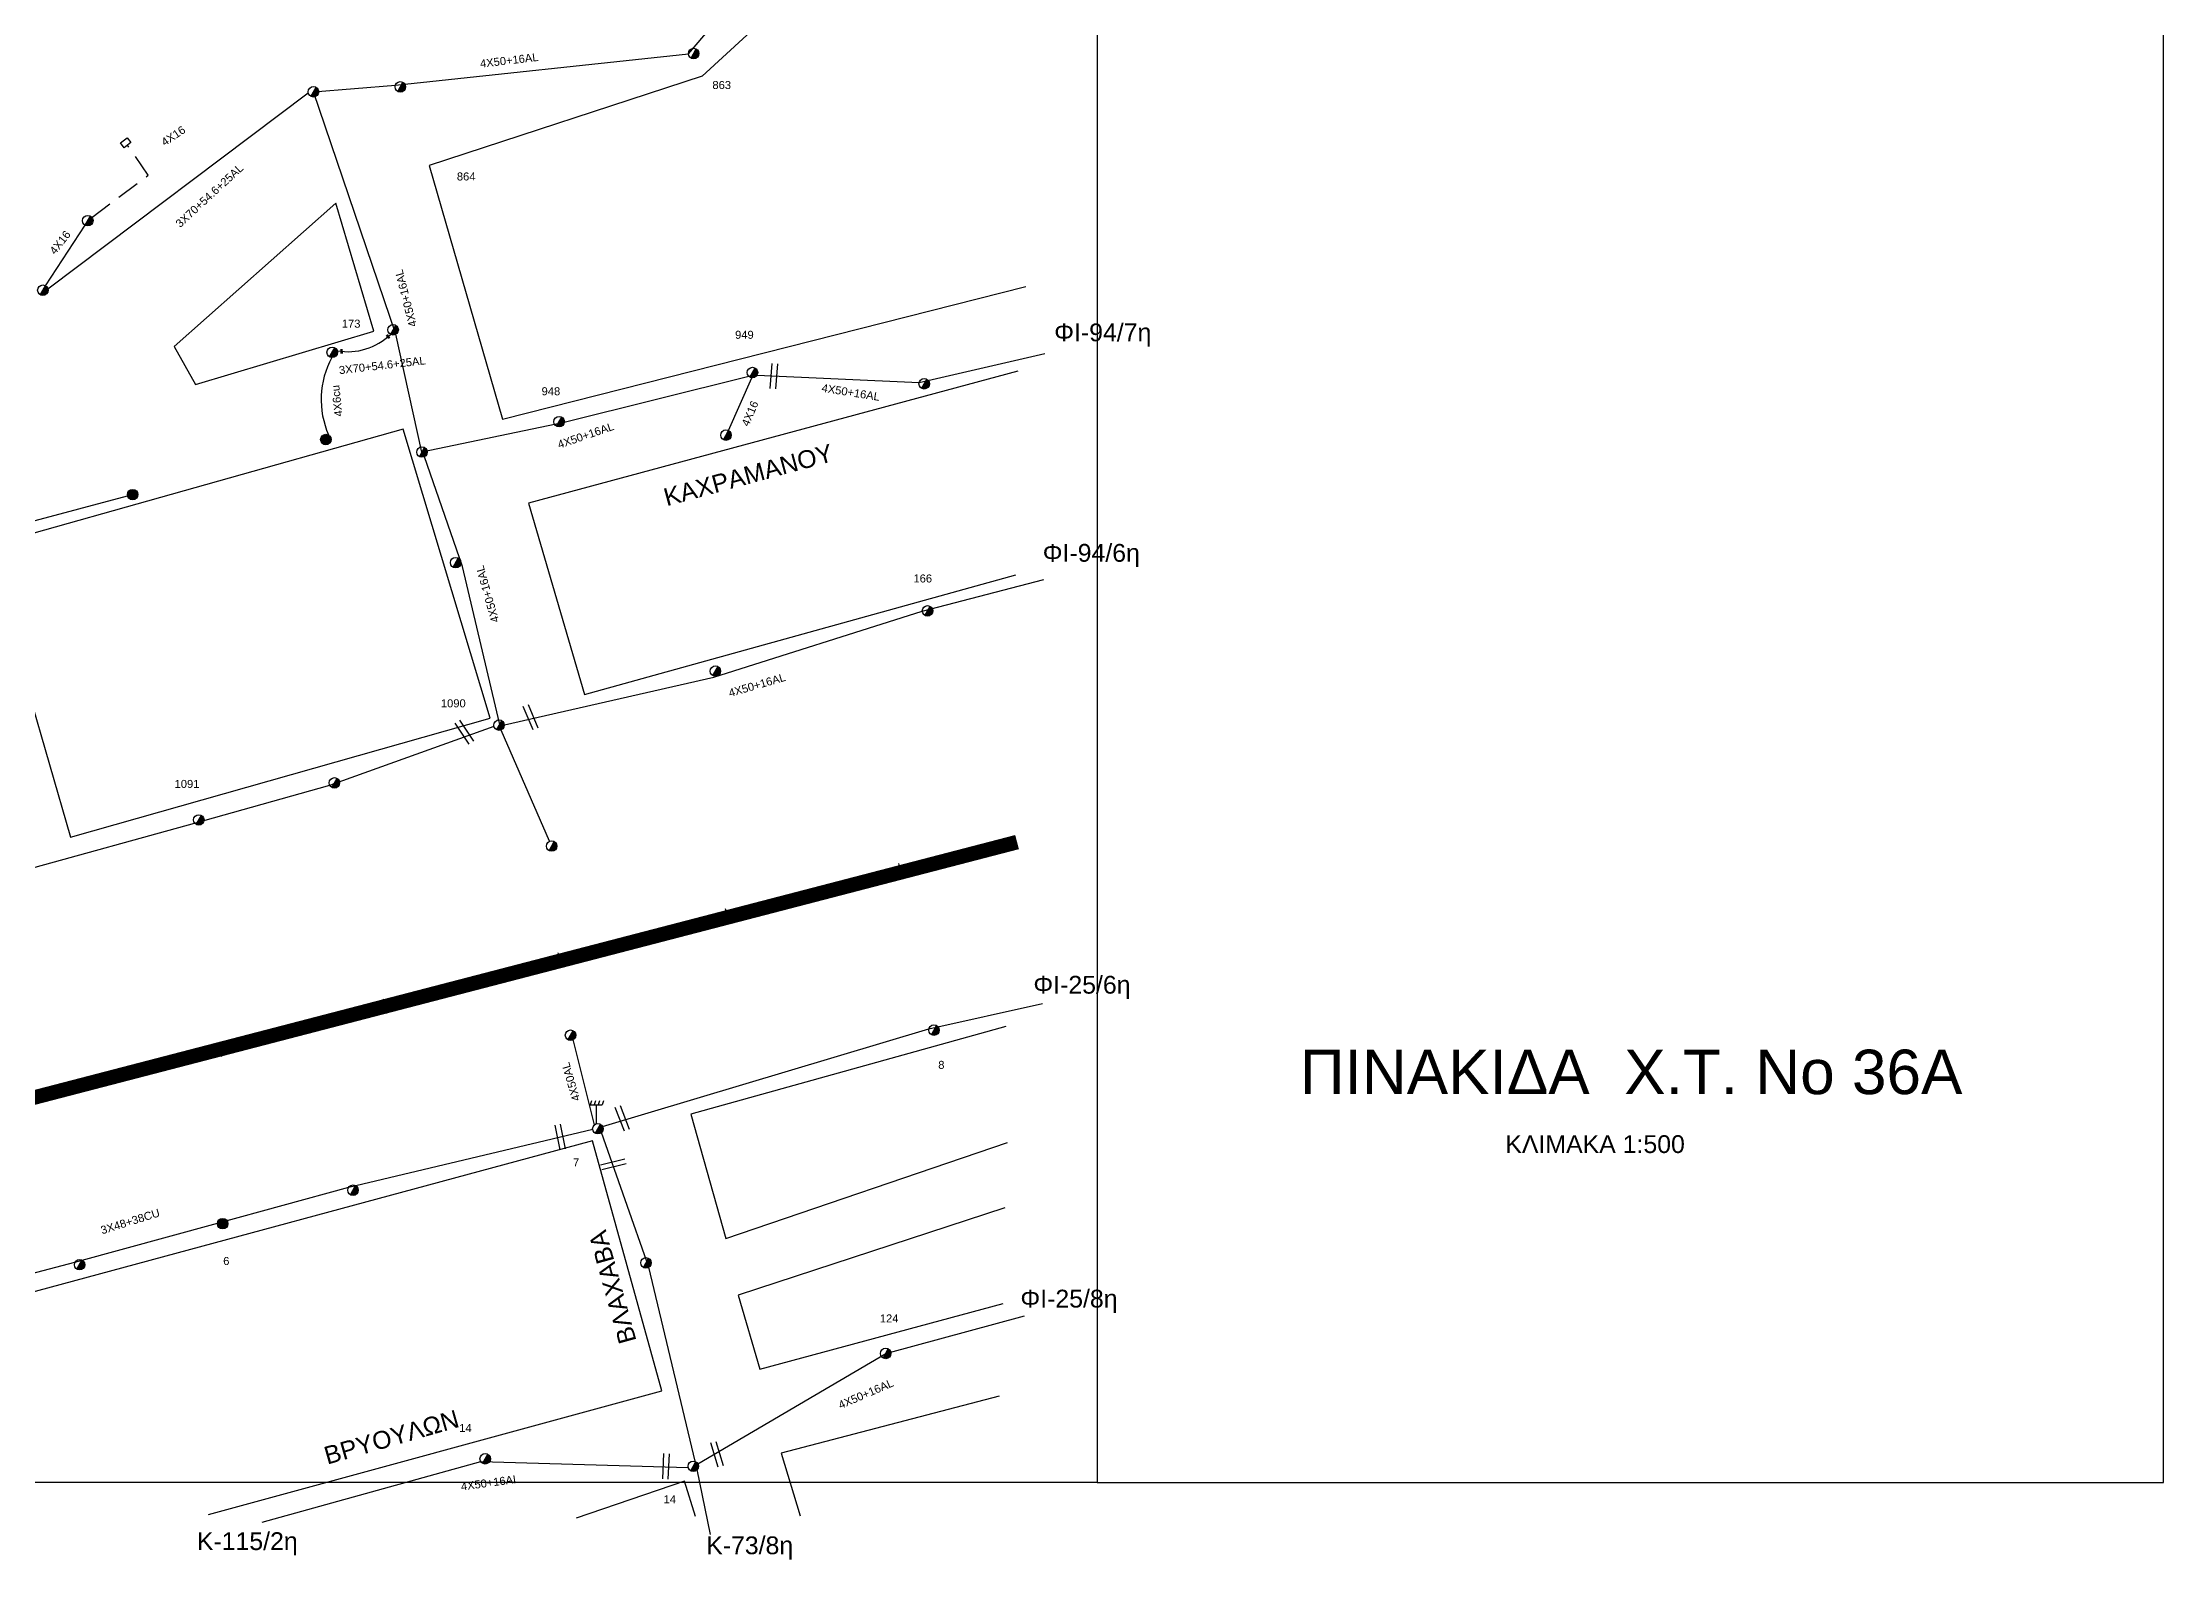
# Model space of a CAD drawing. Header units: millimetres. Extents: x 1080 to 2112, y 851 to 1323.
# Drawn here: x 1873 to 2111.6, y 861.9 to 1032.5 of the extents above; entities that cross this region are included whole.
import ezdxf
from ezdxf.enums import TextEntityAlignment as Align

# ---------------------------------------------------------------- set-up
doc = ezdxf.new("R2010")
doc.units = ezdxf.units.MM
doc.linetypes.add('DASHED', pattern=[19.05, 12.7, -6.35])
for name, color, linetype in [('Άγνωστα', 7, 'DASHED'), ('Γείωση', 7, 'Continuous'), ('Γυμνά εναέρια ΧΤ (3Φ)   4x50AL', 7, 'Continuous'), ('Γυμνά εναέρια ΧΤ και ΦΟΠ (3Φ)   4x50+16AL', 7, 'Continuous'), ('Εναέρια παροχή ΧΤ 4x16', 7, 'SYN_LINE'), ('Επιγραφές - Σχήματα', 7, 'Continuous'), ('Επιτοίχιο Κουτί', 7, 'Continuous'), ('Καλώδια ΧΤ   3x48+38CU', 7, 'DASHED'), ('Καλώδια ΧΤ   4x25CU', 7, 'DASHED'), ('Μηχανική τομή', 7, 'Continuous'), ('Στύλος Ξύλινος', 7, 'Continuous'), ('Στύλος Ξύλινος @ 1', 7, 'Continuous'), ('Στύλος ΦΜ', 7, 'Continuous'), ('Στύλος ΦΜ @ 1', 7, 'Continuous'), ('Συνεστραμμένα ΧΤ   3x70+54.6+25AL', 7, 'SYN_LINE'), ('Τομή', 7, 'Continuous'), ('Υπόβαθρο ΔΕΗ', 7, 'Continuous')]:
    doc.layers.add(name, color=color, linetype=linetype)
doc.styles.add('ar', font='arial.ttf')
doc.styles.get("Standard").update_dxf_attribs({"font": 'arial.ttf'})
doc.linetypes.add('SYN_LINE', pattern='A,0.5,-0.0001,["/\\/\\/\\/",Standard,S=0.1,R=0,X=0,Y=-0.05],-0.25', length=0.7501)

# ---------------------------------------------------------------- blocks, each defined once
blk = doc.blocks.new('ΥΠΑΡΧΩΝ ΤΣΙΜΕΝΤΕΝΙΟΣ ΣΤΥΛΟΣ')
at = {"layer": 'Στύλος ΦΜ'}
blk.add_hatch(color=7, dxfattribs=at).paths.add_polyline_path([(-1.3, -2.3, 0.574793), (2.6, 0, 0.268822), (1.3, 2.3)])
at = {"layer": 'Στύλος ΦΜ', "color": 7}
blk.add_line((-1.3, -2.3), (1.3, 2.3), dxfattribs=at)
blk.add_circle((0, 0), 2.62, dxfattribs=at)
at = {"layer": 'Στύλος ΦΜ', "flags": 4}
for tag, p in [('ΑΡΙΘΜΟΣ', (-4.7, 8.1)), ('ΤΥΠΟΣ', (-4.9, 3))]:
    blk.add_attdef(tag, p, '', height=4, dxfattribs=at)
blk = doc.blocks.new('ΥΠΑΡΧΩΝ ΞΥΛΙΝΟΣ ΣΤΥΛΟΣ')
at = {"layer": 'Στύλος Ξύλινος'}
h = blk.add_hatch(color=7, dxfattribs=at)
h.paths.add_polyline_path([(-2.6, 0, 0.270008), (-1.3, -2.3), (1.3, 2.3, 0.576266)])
h.paths.add_polyline_path([(-1.3, -2.3, 0.574793), (2.6, 0, 0.268822), (1.3, 2.3)])
at = {"layer": 'Στύλος Ξύλινος', "color": 7}
blk.add_line((-1.3, -2.3), (1.3, 2.3), dxfattribs=at)
blk.add_circle((0, 0), 2.62, dxfattribs=at)
at = {"layer": 'Στύλος Ξύλινος', "flags": 4}
for tag, p in [('ΑΡΙΘΜΟΣ', (-4.9, 8.6)), ('ΤΥΠΟΣ', (-4.8, 3.4))]:
    blk.add_attdef(tag, p, '', height=4, dxfattribs=at)
blk = doc.blocks.new('ΤΟΜΗ')
at = {"layer": 'Τομή', "ltscale": 40}
for p, q in [((-5.68, 0), (5.68, 0)), ((5.68, -2.33), (-5.68, -2.33))]:
    blk.add_line(p, q, dxfattribs=at)
blk = doc.blocks.new('ΓΕΙΩΣΗ')
at = {"layer": 'Γείωση', "ltscale": 40}
for p, q in [((-2.3, 11.4), (-3, 9.4)), ((-0.3, 11.4), (-1, 9.4)), ((1.7, 11.4), (1, 9.4)), ((3.7, 11.4), (3, 9.4)), ((0, 9.4), (0, 0))]:
    blk.add_line(p, q, dxfattribs=at)
blk.add_lwpolyline([(-3, 9.4), (3, 9.4)], dxfattribs=at)
blk = doc.blocks.new('ΕΠΙΤΟΙΧΙΟ ΚΟΥΤΙ')
at = {"layer": 'Επιτοίχιο Κουτί', "ltscale": 40}
blk.add_lwpolyline([(-2.06, 1.35), (1.86, 1.35), (1.86, -1.39), (-2.06, -1.39)], close=True, dxfattribs=at)
blk = doc.blocks.new('ΜΗΧΑΝΙΚΗ ΤΟΜΗ')
at = {"layer": 'Μηχανική τομή', "ltscale": 40}
for p, q in [((-1.9, 0.8), (1.9, 0.8)), ((1.9, 0), (-1.9, 0))]:
    blk.add_line(p, q, dxfattribs=at)

msp = doc.modelspace()

# ---------------------------------------------------------------- linework, layer by layer
at = {"layer": 'Άγνωστα', "lineweight": 50, "ltscale": 3, "const_width": 1.5}
msp.add_lwpolyline([(1698.77, 867.78), (1805.04, 896.11), (1843.33, 906.44), (1982.6, 942.61)], dxfattribs=at)
at = {"layer": 'Άγνωστα', "linetype": 'Continuous', "ltscale": 3}
for points in [[(1698.58, 868.5), (1804.85, 896.83), (1843.14, 907.16), (1982.41, 943.33)], [(1698.97, 867.05), (1805.24, 895.38), (1843.52, 905.71), (1982.79, 941.88)]]:
    msp.add_lwpolyline(points, dxfattribs=at)
at = {"layer": 'Άγνωστα', "color": 85, "linetype": 'Continuous', "ltscale": 0.2}
msp.add_lwpolyline([(1948.11, 864.73), (1946.64, 872.03), (1941.19, 894.78), (1935.86, 909.93)], dxfattribs=at)
at = {"layer": 'Άγνωστα', "color": 6, "linetype": 'SYN_LINE', "ltscale": 20}
msp.add_arc((1914.34, 992.34), 10, 151.7505, 203.4197, dxfattribs=at)
at = {"layer": 'Γυμνά εναέρια ΧΤ (3Φ)   4x50AL', "linetype": 'Continuous', "ltscale": 0.2}
msp.add_lwpolyline([(1935.08, 910.81), (1932.7, 920.38)], dxfattribs=at)
at = {"layer": 'Γυμνά εναέρια ΧΤ και ΦΟΠ (3Φ)   4x50+16AL', "color": 6, "linetype": 'Continuous', "ltscale": 0.2}
for points in [[(1952.45, 994.94), (1931.67, 989.75), (1915.68, 986.44), (1912.75, 999.69), (1903.47, 1026.95), (1912.69, 1027.7), (1945.64, 1031.23), (1968, 1057.49)], [(1930.02, 942.68), (1924.58, 955.19), (1920.23, 973.58), (1915.96, 985.92)]]:
    msp.add_lwpolyline(points, dxfattribs=at)
at = {"layer": 'Γυμνά εναέρια ΧΤ και ΦΟΠ (3Φ)   4x50+16AL', "color": 30, "linetype": 'Continuous', "ltscale": 0.2}
msp.add_lwpolyline([(1953.36, 995.08), (1971.59, 994.26), (1985.73, 997.53)], dxfattribs=at)
at = {"layer": 'Γυμνά εναέρια ΧΤ και ΦΟΠ (3Φ)   4x50+16AL', "color": 85, "linetype": 'Continuous', "ltscale": 0.2}
msp.add_lwpolyline([(1924.94, 955.78), (1948.5, 961.14), (1971.95, 968.54), (1985.63, 972.11)], dxfattribs=at)
at = {"layer": 'Γυμνά εναέρια ΧΤ και ΦΟΠ (3Φ)   4x50+16AL', "color": 1, "linetype": 'Continuous', "ltscale": 0.2}
for points in [[(1740.67, 903.57), (1755.72, 907.67), (1776.13, 912.9), (1802.77, 920.58), (1848.58, 933.05), (1871.09, 939.46), (1890.11, 944.73), (1905.31, 948.98), (1923.78, 955.61)], [(1946.7, 872.7), (1967.83, 885.09), (1983.46, 889.32)]]:
    msp.add_lwpolyline(points, dxfattribs=at)
at = {"layer": 'Γυμνά εναέρια ΧΤ και ΦΟΠ (3Φ)   4x50+16AL', "color": 2, "linetype": 'Continuous', "ltscale": 0.2}
msp.add_lwpolyline([(1897.69, 866.14), (1922.29, 872.94), (1945.62, 872.27)], dxfattribs=at)
at = {"layer": 'Εναέρια παροχή ΧΤ 4x16', "color": 151, "linetype": 'DASHED', "ltscale": 0.2}
msp.add_lwpolyline([(1878.55, 1012.82), (1884.9, 1017.58), (1882.56, 1020.95)], dxfattribs=at)
at = {"layer": 'Εναέρια παροχή ΧΤ 4x16', "color": 151, "linetype": 'SYN_LINE', "ltscale": 20}
msp.add_lwpolyline([(1873.33, 1005.15), (1877.79, 1011.94)], dxfattribs=at)
at = {"layer": 'Εναέρια παροχή ΧΤ 4x16', "color": 6, "linetype": 'Continuous', "ltscale": 0.2}
msp.add_lwpolyline([(1950.17, 988.86), (1952.76, 994.79)], dxfattribs=at)
at = {"layer": 'Επιγραφές - Σχήματα'}
msp.add_lwpolyline([(1083.25, 1308.5), (1991.62, 1308.5), (1991.62, 870.59), (1083.25, 870.59)], close=True, dxfattribs=at)
at = {"layer": 'Επιγραφές - Σχήματα', "ltscale": 10}
msp.add_lwpolyline([(1991.62, 870.59), (2111.55, 870.59), (2111.55, 1308.5), (1991.62, 1308.5)], dxfattribs=at)
at = {"layer": 'Καλώδια ΧΤ   3x48+38CU', "color": 5, "linetype": 'Continuous', "ltscale": 0.2}
msp.add_lwpolyline([(1935.99, 910.63), (1972.69, 921.6), (1985.48, 924.46)], dxfattribs=at)
at = {"layer": 'Καλώδια ΧΤ   3x48+38CU', "color": 154, "linetype": 'Continuous', "ltscale": 0.2}
msp.add_lwpolyline([(1823.67, 880.09), (1852.53, 889.02), (1876.65, 895.35), (1892.67, 899.76), (1907.45, 903.79), (1934.88, 910.32)], dxfattribs=at)
at = {"layer": 'Καλώδια ΧΤ   4x25CU', "color": 151, "linetype": 'SYN_LINE', "ltscale": 20}
msp.add_lwpolyline([(1854.02, 973.92), (1882.57, 981.54)], dxfattribs=at)
at = {"layer": 'Συνεστραμμένα ΧΤ   3x70+54.6+25AL', "color": 151, "linetype": 'SYN_LINE', "ltscale": 20}
msp.add_lwpolyline([(1873.61, 1004.78), (1902.89, 1026.82)], dxfattribs=at)
at = {"layer": 'Συνεστραμμένα ΧΤ   3x70+54.6+25AL', "color": 6, "linetype": 'SYN_LINE', "ltscale": 15}
msp.add_arc((1907.34, 1004.63), 6.9, 259.9637, 314.1128, dxfattribs=at)
at = {"layer": 'Υπόβαθρο ΔΕΗ'}
for points in [[(1984.01, 1049.54), (1979.86, 1051.02), (1969.58, 1049.29), (1947.19, 1028.71), (1916.47, 1018.65), (1924.73, 990.16), (1983.59, 1005.05)], [(1887.8, 998.33), (1890.2, 994.04), (1910.28, 1000.05), (1905.98, 1014.41), (1887.8, 998.33)], [(1982.7, 995.54), (1927.64, 980.68), (1933.95, 959.17), (1982.45, 972.63)], [(1923.33, 956.53), (1913.55, 989.03), (1866.66, 975.83), (1876.15, 943.16), (1923.33, 956.53)], [(1969.26, 940.17), (1969.67, 938.55)], [(1950.3, 933.48), (1949.83, 935.08)], [(1930.96, 930.13), (1931.36, 928.51)], [(1911.31, 924.98), (1911.76, 923.37)], [(1981.33, 921.86), (1945.93, 911.98), (1949.84, 898.02), (1981.54, 908.82)], [(1892.54, 920.06), (1893.12, 918.49)], [(1891.67, 866.99), (1942.66, 880.89), (1934.85, 908.99), (1867.99, 890.92), (1824.28, 879.09), (1827.6, 867.29)], [(1981.24, 901.47), (1951.23, 891.64), (1953.66, 883.32), (1981.03, 890.71)], [(1980.61, 880.3), (1956.06, 873.87), (1958.2, 866.82)], [(1946.43, 866.77), (1945.21, 870.72), (1933.02, 866.56)]]:
    msp.add_lwpolyline(points, dxfattribs=at)

# ---------------------------------------------------------------- block references
at = {"layer": 'Γείωση', "xscale": 0.2249999999999091, "yscale": 0.2249999999999091, "zscale": 0.2249999999999091}
msp.add_blockref('ΓΕΙΩΣΗ', (1935.27, 910.92), dxfattribs=at)
at = {"layer": 'Επιτοίχιο Κουτί', "xscale": 0.2499999999999795, "yscale": 0.2499999999999795, "zscale": 0.2499999999999795, "rotation": 37.50738183824024}
msp.add_blockref('ΕΠΙΤΟΙΧΙΟ ΚΟΥΤΙ', (1882.37, 1021.24), dxfattribs=at)
at = {"layer": 'Μηχανική τομή', "xscale": 0.1249999999999595, "yscale": 0.1249999999999595, "zscale": 0.1249999999999595}
for p, rotation in [((1911.89, 999.45), 125.9188829856456), ((1906.68, 997.77), 90.71764458269729)]:
    msp.add_blockref('ΜΗΧΑΝΙΚΗ ΤΟΜΗ', p, dxfattribs=dict(at, rotation=rotation))
at = {"layer": 'Στύλος Ξύλινος @ 1', "ltscale": 40, "xscale": 0.2249999999999091, "yscale": 0.2249999999999091, "zscale": 0.2249999999999091}
for p in [(1904.87, 987.85), (1883.14, 981.66)]:
    msp.add_blockref('ΥΠΑΡΧΩΝ ΞΥΛΙΝΟΣ ΣΤΥΛΟΣ', p, dxfattribs=at)
at = {"layer": 'Στύλος Ξύλινος @ 1', "ltscale": 40}
ref = msp.add_blockref('ΥΠΑΡΧΩΝ ΞΥΛΙΝΟΣ ΣΤΥΛΟΣ', (1893.26, 899.69), dxfattribs=dict(at, xscale=0.2249999999999091, yscale=0.2249999999999091, zscale=0.2249999999999091))
ref.add_attrib('ΤΥΠΟΣ', '6', (1893.32, 895.04), dxfattribs={"layer": 'Στύλος Ξύλινος', "height": 0.9, "flags": 4})
at = {"layer": 'Στύλος ΦΜ @ 1', "ltscale": 40}
ref = msp.add_blockref('ΥΠΑΡΧΩΝ ΤΣΙΜΕΝΤΕΝΙΟΣ ΣΤΥΛΟΣ', (1946.23, 1031.25), dxfattribs=dict(at, xscale=0.225, yscale=0.225, zscale=0.225))
ref.add_attrib('ΤΥΠΟΣ', '863', (1948.34, 1027.26), dxfattribs={"layer": 'Στύλος ΦΜ', "height": 0.9, "flags": 4})
at = {"layer": 'Στύλος ΦΜ @ 1', "ltscale": 40, "xscale": 0.225, "yscale": 0.225, "zscale": 0.225}
for p in [(1903.47, 1026.95), (1878.09, 1012.46), (1873.04, 1004.64), (1905.58, 997.66), (1972.16, 994.12), (1949.87, 988.35), (1915.68, 986.44), (1919.47, 974.01), (1948.68, 961.82), (1905.83, 949.25), (1930.26, 942.14), (1932.39, 920.88), (1907.92, 903.45), (1877.17, 895.07), (1940.87, 895.28)]:
    msp.add_blockref('ΥΠΑΡΧΩΝ ΤΣΙΜΕΝΤΕΝΙΟΣ ΣΤΥΛΟΣ', p, dxfattribs=at)
at = {"layer": 'Στύλος ΦΜ @ 1', "ltscale": 40}
ref = msp.add_blockref('ΥΠΑΡΧΩΝ ΤΣΙΜΕΝΤΕΝΙΟΣ ΣΤΥΛΟΣ', (1913.24, 1027.5), dxfattribs=dict(at, xscale=0.225, yscale=0.225, zscale=0.225))
ref.add_attrib('ΤΥΠΟΣ', '864', (1919.6, 1016.98), dxfattribs={"layer": 'Στύλος ΦΜ', "height": 0.9, "flags": 4})
ref = msp.add_blockref('ΥΠΑΡΧΩΝ ΤΣΙΜΕΝΤΕΝΙΟΣ ΣΤΥΛΟΣ', (1912.43, 1000.19), dxfattribs=dict(at, xscale=0.225, yscale=0.225, zscale=0.225))
ref.add_attrib('ΤΥΠΟΣ', '173', (1906.66, 1000.43), dxfattribs={"layer": 'Στύλος ΦΜ', "height": 0.9, "flags": 4})
ref = msp.add_blockref('ΥΠΑΡΧΩΝ ΤΣΙΜΕΝΤΕΝΙΟΣ ΣΤΥΛΟΣ', (1952.85, 995.38), dxfattribs=dict(at, xscale=0.225, yscale=0.225, zscale=0.225))
ref.add_attrib('ΤΥΠΟΣ', '949', (1950.89, 999.18), dxfattribs={"layer": 'Στύλος ΦΜ', "height": 0.9, "flags": 4})
ref = msp.add_blockref('ΥΠΑΡΧΩΝ ΤΣΙΜΕΝΤΕΝΙΟΣ ΣΤΥΛΟΣ', (1931.1, 989.86), dxfattribs=dict(at, xscale=0.225, yscale=0.225, zscale=0.225))
ref.add_attrib('ΤΥΠΟΣ', '948', (1929.13, 992.83), dxfattribs={"layer": 'Στύλος ΦΜ', "height": 0.9, "flags": 4})
ref = msp.add_blockref('ΥΠΑΡΧΩΝ ΤΣΙΜΕΝΤΕΝΙΟΣ ΣΤΥΛΟΣ', (1972.54, 968.59), dxfattribs=dict(at, xscale=0.225, yscale=0.225, zscale=0.225))
ref.add_attrib('ΤΥΠΟΣ', '166', (1970.95, 971.78), dxfattribs={"layer": 'Στύλος ΦΜ', "height": 0.9, "flags": 4})
ref = msp.add_blockref('ΥΠΑΡΧΩΝ ΤΣΙΜΕΝΤΕΝΙΟΣ ΣΤΥΛΟΣ', (1924.35, 955.74), dxfattribs=dict(at, xscale=0.225, yscale=0.225, zscale=0.225))
ref.add_attrib('ΤΥΠΟΣ', '1090', (1917.8, 957.74), dxfattribs={"layer": 'Στύλος ΦΜ', "height": 0.9, "flags": 4})
ref = msp.add_blockref('ΥΠΑΡΧΩΝ ΤΣΙΜΕΝΤΕΝΙΟΣ ΣΤΥΛΟΣ', (1890.58, 945.08), dxfattribs=dict(at, xscale=0.225, yscale=0.225, zscale=0.225))
ref.add_attrib('ΤΥΠΟΣ', '1091', (1887.85, 948.68), dxfattribs={"layer": 'Στύλος ΦΜ', "height": 0.9, "flags": 4})
ref = msp.add_blockref('ΥΠΑΡΧΩΝ ΤΣΙΜΕΝΤΕΝΙΟΣ ΣΤΥΛΟΣ', (1973.26, 921.45), dxfattribs=dict(at, xscale=0.225, yscale=0.225, zscale=0.225))
ref.add_attrib('ΤΥΠΟΣ', '8', (1973.74, 917.09), dxfattribs={"layer": 'Στύλος ΦΜ', "height": 0.9, "flags": 4})
ref = msp.add_blockref('ΥΠΑΡΧΩΝ ΤΣΙΜΕΝΤΕΝΙΟΣ ΣΤΥΛΟΣ', (1935.46, 910.36), dxfattribs=dict(at, xscale=0.225, yscale=0.225, zscale=0.225))
ref.add_attrib('ΤΥΠΟΣ', '7', (1932.66, 906.12), dxfattribs={"layer": 'Στύλος ΦΜ', "height": 0.9, "flags": 4})
ref = msp.add_blockref('ΥΠΑΡΧΩΝ ΤΣΙΜΕΝΤΕΝΙΟΣ ΣΤΥΛΟΣ', (1967.83, 885.09), dxfattribs=dict(at, xscale=0.225, yscale=0.225, zscale=0.225))
ref.add_attrib('ΤΥΠΟΣ', '124', (1967.17, 888.58), dxfattribs={"layer": 'Στύλος ΦΜ', "height": 0.9, "flags": 4})
ref = msp.add_blockref('ΥΠΑΡΧΩΝ ΤΣΙΜΕΝΤΕΝΙΟΣ ΣΤΥΛΟΣ', (1922.79, 873.25), dxfattribs=dict(at, xscale=0.225, yscale=0.225, zscale=0.225))
ref.add_attrib('ΤΥΠΟΣ', '14', (1919.86, 876.26), dxfattribs={"layer": 'Στύλος ΦΜ', "height": 0.9, "flags": 4})
ref = msp.add_blockref('ΥΠΑΡΧΩΝ ΤΣΙΜΕΝΤΕΝΙΟΣ ΣΤΥΛΟΣ', (1946.19, 872.41), dxfattribs=dict(at, xscale=0.225, yscale=0.225, zscale=0.225))
ref.add_attrib('ΤΥΠΟΣ', '14', (1942.85, 868.25), dxfattribs={"layer": 'Στύλος ΦΜ', "height": 0.9, "flags": 4})
at = {"layer": 'Τομή'}
for p, xscale, yscale, zscale, rotation in [((1954.96, 995), 0.2500000000000391, 0.2500000000000391, 0.2500000000000391, 85.7268242400568), ((1928.16, 956.76), 0.2500000000000509, 0.2500000000000509, 0.2500000000000509, 292.9517177464495), ((1920.67, 955.1), 0.2499999999999922, 0.2499999999999922, 0.2499999999999922, 303.7151926641006), ((1938.48, 911.64), 0.2500000000001096, 0.2500000000001096, 0.2500000000001096, 291.2275092754082), ((1930.94, 909.37), 0.2499999999999654, 0.2499999999999654, 0.2499999999999654, 101.5452511577326), ((1937.13, 906.65), 0.2499999999999929, 0.2499999999999929, 0.2499999999999929, 13.61449688337498), ((1942.82, 872.41), 0.2499999999999551, 0.2499999999999551, 0.2499999999999551, 87.56105874251708), ((1948.59, 873.67), 0.249999999999946, 0.249999999999946, 0.249999999999946, 106.9644935304091)]:
    msp.add_blockref('ΤΟΜΗ', p, dxfattribs=dict(at, xscale=xscale, yscale=yscale, zscale=zscale, rotation=rotation))

# ---------------------------------------------------------------- texts
at = {"layer": 'Γυμνά εναέρια ΧΤ (3Φ)   4x50AL', "ltscale": 0.2}
msp.add_text('4X50AL', height=0.9, rotation=106.2236, dxfattribs=at).set_placement((1932.42, 915.64), align=Align.MIDDLE)
at = {"layer": 'Γυμνά εναέρια ΧΤ και ΦΟΠ (3Φ)   4x50+16AL', "ltscale": 0.2}
for s, rotation, p in [('4X50+16AL', 6.6604, (1925.49, 1030.49)), ('4X50+16AL', 104.3485, (1913.86, 1003.73)), ('4X6cu', 96.0902, (1906.11, 992.2)), ('4X50+16AL', 350.969, (1963.91, 993.16)), ('4X50+16AL', 18.9969, (1934.09, 988.32)), ('4X50+16AL', 105.7042, (1923.04, 970.48)), ('4X50+16AL', 16.2992, (1953.36, 960.25)), ('4X50+16AL', 23.4282, (1965.6, 880.55)), ('4X50+16AL', 7.8757, (1923.33, 870.57))]:
    msp.add_text(s, height=0.9, rotation=rotation, dxfattribs=at).set_placement(p, align=Align.MIDDLE)
at = {"layer": 'Εναέρια παροχή ΧΤ 4x16', "ltscale": 20}
for rotation, p in [(34.0069, (1887.71, 1022)), (52.0314, (1874.97, 1010.01)), (67.1469, (1952.56, 990.78))]:
    msp.add_text('4X16', height=0.9, rotation=rotation, dxfattribs=at).set_placement(p, align=Align.MIDDLE)
at = {"layer": 'Επιγραφές - Σχήματα', "ltscale": 0.2, "char_height": 2, "width": 12.0832, "attachment_point": 1, "style": 'ar'}
for s, insert in [('ΦΙ-94/7η', (1986.78, 1000.9)), ('ΦΙ-94/6η', (1985.49, 976.11)), ('ΦΙ-25/6η', (1984.44, 927.55)), ('ΦΙ-25/8η', (1982.98, 892.26)), ('Κ-115/2η', (1890.36, 864.99)), ('Κ-73/8η', (1947.64, 864.52))]:
    msp.add_mtext(s, dxfattribs=dict(at, insert=insert))
at = {"layer": 'Επιγραφές - Σχήματα', "ltscale": 0.2, "char_height": 2, "attachment_point": 1, "style": 'ar'}
for s, insert, width, rotation in [('ΚΑΧΡΑΜΑΝΟΥ', (1942.67, 982.27), 25.9845, 15.1895), ('ΒΛΑΧΑΒΑ', (1937.89, 885.99), 12.0832, 105.4867), ('ΒΡΥΟΥΛΩΝ', (1904.47, 874.51), 12.0832, 15.938)]:
    msp.add_mtext(s, dxfattribs=dict(at, insert=insert, width=width, rotation=rotation))
at = {"layer": 'Επιγραφές - Σχήματα', "ltscale": 10, "width": 157.518, "attachment_point": 1}
for s, insert, char_height in [('ΠΙΝΑΚΙΔΑ  Χ.Τ. Νο 36Α', (2014.4, 919.25), 5), ('ΚΛΙΜΑΚΑ 1:500', (2037.52, 909.63), 2)]:
    msp.add_mtext(s, dxfattribs=dict(at, insert=insert, char_height=char_height))
at = {"layer": 'Καλώδια ΧΤ   3x48+38CU', "ltscale": 0.2}
msp.add_text('3X48+38CU', height=0.9, rotation=17.3938, dxfattribs=at).set_placement((1882.86, 899.94), align=Align.MIDDLE)
at = {"layer": 'Συνεστραμμένα ΧΤ   3x70+54.6+25AL', "ltscale": 20}
for rotation, p in [(42.6822, (1891.77, 1015.27)), (6.5796, (1911.21, 996.2))]:
    msp.add_text('3X70+54.6+25AL', height=0.9, rotation=rotation, dxfattribs=at).set_placement(p, align=Align.MIDDLE)

doc.saveas('drawing.dxf')
